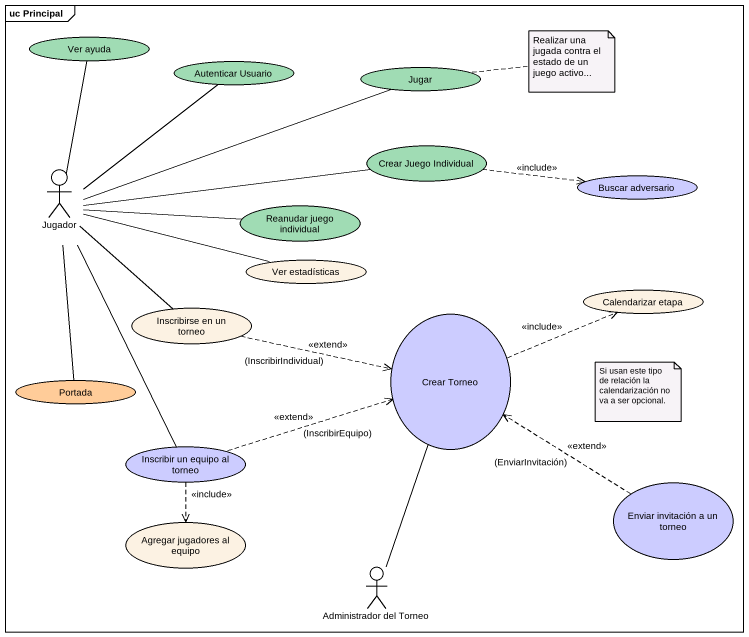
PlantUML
@startuml
mainframe uc Principal
usecase "Ver ayuda" as Ver_ayuda #A0DCB4
usecase "Autenticar Usuario" as Autenticar_Usuario #A0DCB4
usecase Jugar #A0DCB4
usecase "Crear Juego Individual" as Crear_Juego_Individual #A0DCB4
actor Jugador
usecase "Reanudar juego individual" as Reanudar_juego_individual #A0DCB4
usecase "Buscar adversario" as Buscar_adversario #CCCCFF
usecase "Ver estadísticas" as Ver_estadísticas
usecase "Inscribirse en un torneo" as Inscribirse_en_un_torneo
usecase "Crear Torneo" as Crear_Torneo #CCCCFF
usecase "Calendarizar etapa" as Calendarizar_etapa
usecase Portada #FFCC99
usecase "Inscribir un equipo al torneo" as Inscribir_un_equipo_al #CCCCFF
usecase "Enviar invitación a un torneo" as Enviar_invitación_a_un #CCCCFF
usecase "Agregar jugadores al equipo" as Agregar_jugadores_al_equipo
actor "Administrador del Torneo" as Administrador_del_Torneo
Crear_Juego_Individual .right.> Buscar_adversario : <<include>>
Jugador -up- Ver_ayuda
Jugador -up- Autenticar_Usuario
Jugador -right- Jugar
Jugador -right- Crear_Juego_Individual
Jugador -right- Reanudar_juego_individual
Jugador -right- Ver_estadísticas
Jugador -- Inscribirse_en_un_torneo
Jugador -- Portada
Jugador -- Inscribir_un_equipo_al
Inscribirse_en_un_torneo .right.> Crear_Torneo : <<extend>>\n(InscribirIndividual)
Crear_Torneo .right.> Calendarizar_etapa : <<include>>
Inscribir_un_equipo_al .right.> Crear_Torneo : <<extend>>\n(InscribirEquipo)
Inscribir_un_equipo_al ..> Agregar_jugadores_al_equipo : <<include>>
Enviar_invitación_a_un .up.> Crear_Torneo : <<extend>>\n(EnviarInvitación)
Administrador_del_Torneo -up- Crear_Torneo
note right of Jugar : Realizar una jugada contra el estado de un juego activo...
note as N2
  Si usan este tipo de relación la calendarización no va a ser opcional.
end note
@enduml
